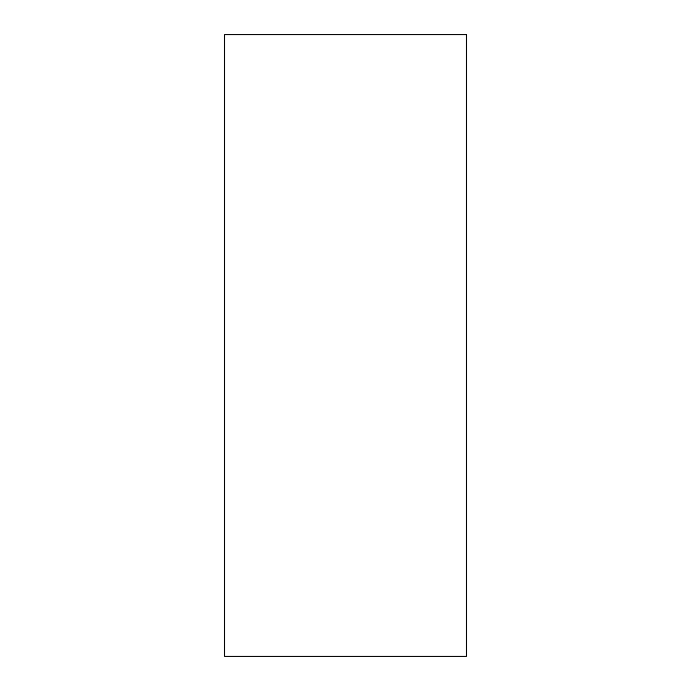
<?xml version="1.0" encoding="UTF-8"?>
<svg xmlns="http://www.w3.org/2000/svg" width="691" height="691" viewBox="0 0 691 691"><rect width="100%" height="100%" fill="white"/><g stroke="black" fill="none" stroke-linecap="round" stroke-linejoin="round"><path stroke-width="1.04" d="M466.494 34.55L224.506 34.55L224.506 656.45L466.494 656.45L466.494 34.55"/></g></svg>
